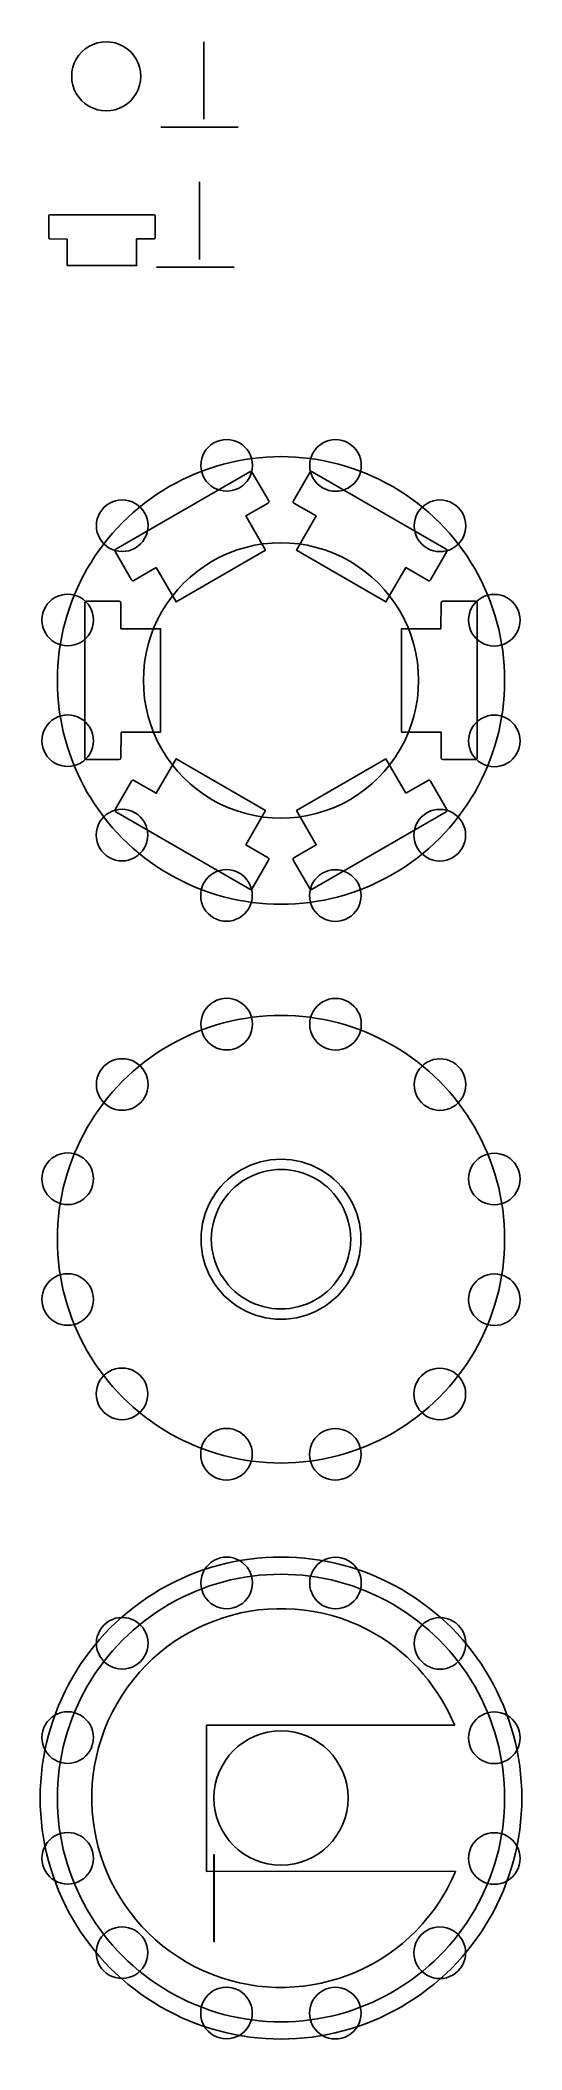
# Model space of a CAD drawing. Extents: x 11 to 39, y 171 to 288.
import ezdxf

# ---------------------------------------------------------------- set-up
doc = ezdxf.new("R2010")
doc.units = 0
doc.layers.add('detection', color=7, linetype='CONTINUOUS')

msp = doc.modelspace()

# ---------------------------------------------------------------- linework, layer by layer
at = {"layer": 'detection', "color": 7}
for points in [[(20.466661, 287.493413), (20.466661, 282.993413)], [(17.966662, 282.533333), (22.466662, 282.533333)], [(20.216662, 279.358329), (20.216662, 274.858329)], [(17.716663, 274.398249), (22.216663, 274.398249)]]:
    msp.add_lwpolyline(points, dxfattribs=at)
at = {"layer": 'detection', "color": 3}
for points in [[(16.795416, 285.491683)], [(29.597306, 217.938434)], [(30.448179, 195.004306)], [(38.947305, 185.479176)]]:
    msp.add_lwpolyline(points, close=True, dxfattribs=at)
at = {"layer": 'detection', "color": 4}
for points in [[(11.448631, 276.110009), (11.44863, 277.386109)], [(11.51579, 277.453309), (17.560457, 277.453309)], [(17.627617, 277.386109), (17.627617, 276.110009)], [(12.522821, 276.040809), (11.515791, 276.042809)], [(17.560457, 276.042809), (16.552852, 276.042499), (16.552596, 274.496509), (12.522817, 274.496509), (12.522821, 276.040809)], [(15.34958, 258.022677), (23.143809, 262.522677)], [(23.280412, 262.486077), (24.230412, 260.840628)], [(25.665282, 260.840001), (26.615281, 262.485449)], [(26.751882, 262.522049), (34.546109, 258.022049)], [(24.193812, 260.704026), (22.8948, 259.953506), (24.045388, 257.959865), (18.849235, 254.959866), (17.699234, 256.951727)], [(26.999233, 259.951717), (25.701882, 260.703401)], [(33.496107, 256.203399), (32.196632, 256.953116), (31.045383, 254.959857), (25.849231, 257.959858), (26.999233, 259.951717)], [(16.26298, 256.240628), (15.31298, 257.886074)], [(17.699234, 256.951727), (16.399582, 256.204028)], [(34.582709, 257.885448), (33.632709, 256.239999)], [(13.545003, 245.898315), (13.545004, 254.898315)], [(13.645004, 254.998315), (15.545004, 254.998315)], [(15.645013, 254.898315), (15.645477, 253.398078), (17.947314, 253.397696), (17.947313, 247.397696), (15.647301, 247.397697)], [(34.247301, 253.397677), (34.249601, 254.897057)], [(34.349601, 254.997057), (36.249601, 254.997057)], [(36.349601, 254.897057), (36.349601, 245.897058)], [(34.249601, 245.897058), (34.249137, 247.397296), (31.947301, 247.397677), (31.947301, 253.397677), (34.247301, 253.397677)], [(15.647301, 247.397697), (15.645001, 245.898316)], [(15.545001, 245.798316), (13.645003, 245.798315)], [(16.398498, 244.591984), (17.697972, 243.842268), (18.849222, 245.835526), (24.045373, 242.835527), (22.895369, 240.843657)], [(25.700646, 240.091617), (26.999654, 240.842137), (25.849068, 242.835777), (31.045217, 245.835784), (32.195369, 243.843641)], [(36.249601, 245.797058), (34.349601, 245.797058)], [(15.311889, 242.909927), (16.261889, 244.555374)], [(32.195369, 243.843641), (33.494873, 244.591604)], [(33.631464, 244.555004), (34.581469, 242.909547)], [(23.142725, 238.273327), (15.348499, 242.773327)], [(34.544869, 242.772957), (26.750643, 238.272957)], [(22.895369, 240.843657), (24.192721, 240.091967)], [(24.229321, 239.955377), (23.279325, 238.309927)], [(26.614037, 238.309557), (25.664036, 239.955007)]]:
    msp.add_lwpolyline(points, dxfattribs=at)
at = {"layer": 'detection', "color": 1}
for points in [[(21.039449, 264.19182)], [(28.866203, 264.185422)], [(14.966224, 260.685442)], [(34.939428, 260.679044)], [(11.047306, 253.910433)], [(38.847304, 253.897677)], [(32.947296, 250.397677)], [(37.947296, 250.397677)], [(11.047306, 246.897677)], [(38.847304, 246.884921)], [(14.955167, 240.116307)], [(34.928393, 240.109925)], [(21.028392, 236.609929)], [(28.855168, 236.603547)], [(21.039446, 231.732566)], [(28.86622, 231.726187)], [(14.966222, 228.226188)], [(34.939445, 228.219809)], [(11.04731, 221.45119)], [(38.8473, 221.438434)], [(28.997306, 217.938434)], [(37.947306, 217.938434)], [(11.04731, 214.438434)], [(38.8473, 214.425678)], [(14.95517, 207.657066)], [(34.928405, 207.650678)], [(21.028395, 204.150688)], [(28.85518, 204.1443)], [(21.039524, 199.27335)], [(28.86635, 199.266973)], [(14.9663, 195.766972)], [(34.939575, 195.760595)], [(11.047364, 188.991932)], [(38.847316, 188.979176)], [(28.847305, 185.479176)], [(37.947305, 185.479176)], [(11.047364, 181.979176)], [(38.847316, 181.96642)], [(14.955278, 175.197715)], [(34.928584, 175.191347)], [(21.028502, 171.691337)], [(28.855359, 171.684969)]]:
    msp.add_lwpolyline(points, close=True, dxfattribs=at)
at = {"layer": 'detection', "color": 3}
for points in [[(35.043206, 189.707846), (20.61092, 189.704176)], [(20.61092, 189.704176), (20.61092, 181.219196), (35.093436, 181.226196)]]:
    msp.add_lwpolyline(points, dxfattribs=at)
at = {"layer": 'detection', "color": 7}
msp.add_lwpolyline([(21.047028, 179.658202)], close=True, dxfattribs=at)
at = {"layer": 'detection', "color": 3}
for points in [[(12.779554, 285.491683), (12.779554, 286.209048), (13.162263, 286.87192), (13.78352, 287.230603)], [(13.78352, 287.230603), (14.404776, 287.589285), (15.170194, 287.589285), (15.791451, 287.230603)], [(15.791451, 287.230603), (16.412707, 286.87192), (16.795416, 286.209048), (16.795416, 285.491683)], [(13.78352, 283.752764), (13.162263, 284.111446), (12.779554, 284.774319), (12.779554, 285.491683)], [(16.795416, 285.491683), (16.795416, 284.774319), (16.412707, 284.111446), (15.791451, 283.752764)], [(15.791451, 283.752764), (15.170194, 283.394082), (14.404776, 283.394082), (13.78352, 283.752764)], [(20.297306, 217.938434), (20.297306, 219.599719), (21.183591, 221.13481), (22.622306, 221.965453)], [(22.622306, 221.965453), (24.061021, 222.796095), (25.833591, 222.796095), (27.272306, 221.965453)], [(27.272306, 221.965453), (28.711021, 221.13481), (29.597306, 219.599719), (29.597306, 217.938434)], [(22.622306, 213.911416), (21.183591, 214.742059), (20.297306, 216.277149), (20.297306, 217.938434)], [(29.597306, 217.938434), (29.597306, 216.277149), (28.711021, 214.742059), (27.272306, 213.911416)], [(27.272306, 213.911416), (25.833591, 213.080774), (24.061021, 213.080774), (22.622306, 213.911416)], [(17.947305, 197.603532), (22.27892, 200.104391), (27.61569, 200.104391), (31.947305, 197.603532)], [(10.947305, 185.479176), (10.947305, 190.480895), (13.61569, 195.102673), (17.947305, 197.603532)], [(15.421901, 190.978026), (18.459468, 196.239246), (25.186961, 198.041866), (30.448179, 195.004306)], [(31.947305, 197.603532), (36.27892, 195.102673), (38.947305, 190.480895), (38.947305, 185.479176)], [(30.448188, 195.004296), (32.583826, 193.771286), (34.149596, 191.815256), (35.043206, 189.707846)], [(19.448181, 175.951746), (14.186962, 178.989316), (12.384335, 185.716806), (15.421901, 190.978026)], [(17.947305, 173.354821), (13.61569, 175.85568), (10.947305, 180.477458), (10.947305, 185.479176)], [(38.947305, 185.479176), (38.947305, 180.477458), (36.27892, 175.85568), (31.947305, 173.354821)], [(35.093436, 181.226196), (34.918676, 180.807236), (34.711266, 180.388186), (34.474456, 179.978026)], [(34.474456, 179.978026), (31.436894, 174.716806), (24.709399, 172.914186), (19.448181, 175.951746)], [(31.947305, 173.354821), (27.61569, 170.853962), (22.27892, 170.853962), (17.947305, 173.354821)]]:
    msp.add_open_spline(points, degree=3, dxfattribs=at)
at = {"layer": 'detection', "color": 4}
for points in [[(11.44863, 277.386109), (11.448632, 277.423409), (11.47859, 277.453309), (11.51579, 277.453309)], [(17.560457, 277.453309), (17.597657, 277.453309), (17.627617, 277.423209), (17.627617, 277.386109)], [(11.515791, 276.042809), (11.478591, 276.042869), (11.448631, 276.072909), (11.448631, 276.110009)], [(17.627617, 276.110009), (17.627616, 276.072709), (17.597657, 276.042809), (17.560457, 276.042809)], [(23.143809, 262.522677), (23.191789, 262.550377), (23.252719, 262.534037), (23.280412, 262.486077)], [(26.615281, 262.485449), (26.642981, 262.533419), (26.703911, 262.549749), (26.751882, 262.522049)], [(24.230412, 260.840628), (24.258112, 260.792658), (24.241782, 260.731718), (24.193812, 260.704026)], [(25.701882, 260.703401), (25.653952, 260.731181), (25.637582, 260.792031), (25.665282, 260.840001)], [(15.31298, 257.886074), (15.28528, 257.934044), (15.30161, 257.994984), (15.34958, 258.022677)], [(34.546109, 258.022049), (34.594079, 257.994349), (34.610409, 257.933419), (34.582709, 257.885448)], [(16.399582, 256.204028), (16.351552, 256.176408), (16.290671, 256.192658), (16.26298, 256.240628)], [(33.632709, 256.239999), (33.605009, 256.192029), (33.544079, 256.175699), (33.496107, 256.203399)], [(13.545004, 254.898315), (13.545013, 254.953725), (13.589624, 254.998315), (13.645004, 254.998315)], [(15.545004, 254.998315), (15.600404, 254.998313), (15.645007, 254.953705), (15.645013, 254.898315)], [(34.249601, 254.897057), (34.249687, 254.952457), (34.294201, 254.997057), (34.349601, 254.997057)], [(36.249601, 254.997057), (36.305001, 254.997057), (36.349601, 254.952457), (36.349601, 254.897057)], [(13.645003, 245.798315), (13.589603, 245.798317), (13.545, 245.842925), (13.545003, 245.898315)], [(15.645001, 245.898316), (15.644909, 245.842906), (15.600381, 245.79831), (15.545001, 245.798316)], [(34.349601, 245.797058), (34.294201, 245.797058), (34.249601, 245.841658), (34.249601, 245.897058)], [(36.349601, 245.897058), (36.349601, 245.841658), (36.305001, 245.797058), (36.249601, 245.797058)], [(16.261889, 244.555374), (16.289599, 244.603364), (16.350529, 244.619664), (16.398498, 244.591984)], [(33.494873, 244.591604), (33.542843, 244.619264), (33.603739, 244.602964), (33.631464, 244.555004)], [(15.348499, 242.773327), (15.300519, 242.801027), (15.284209, 242.861927), (15.311889, 242.909927)], [(34.581469, 242.909547), (34.609159, 242.861547), (34.592879, 242.800617), (34.544869, 242.772957)], [(24.192721, 240.091967), (24.240631, 240.064267), (24.257011, 240.003367), (24.229321, 239.955377)], [(25.664036, 239.955007), (25.636346, 240.003007), (25.652686, 240.063927), (25.700646, 240.091617)], [(23.279325, 238.309927), (23.251615, 238.261927), (23.190705, 238.245627), (23.142725, 238.273327)], [(26.750643, 238.272957), (26.702683, 238.245157), (26.641821, 238.261457), (26.614037, 238.309557)]]:
    msp.add_open_spline(points, degree=3, dxfattribs=at)
at = {"layer": 'detection', "color": 1}
for points in [[(18.447296, 261.656008), (22.46951, 263.978234), (27.425082, 263.978234), (31.447296, 261.656008)], [(20.289449, 262.892782), (20.289449, 263.428681), (20.575347, 263.923871), (21.039449, 264.19182)], [(21.039449, 264.19182), (21.50355, 264.45977), (22.075347, 264.45977), (22.539449, 264.19182)], [(22.539449, 264.19182), (23.00355, 263.923871), (23.289449, 263.428681), (23.289449, 262.892782)], [(26.616203, 262.886384), (26.616203, 263.422283), (26.902101, 263.917473), (27.366203, 264.185422)], [(27.366203, 264.185422), (27.830305, 264.453372), (28.402101, 264.453372), (28.866203, 264.185422)], [(28.866203, 264.185422), (29.330305, 263.917473), (29.616203, 263.422283), (29.616203, 262.886384)], [(21.039449, 261.593744), (20.575347, 261.861693), (20.289449, 262.356884), (20.289449, 262.892782)], [(23.289449, 262.892782), (23.289449, 262.356884), (23.00355, 261.861693), (22.539449, 261.593744)], [(27.366203, 261.587346), (26.902101, 261.855295), (26.616203, 262.350486), (26.616203, 262.886384)], [(29.616203, 262.886384), (29.616203, 262.350486), (29.330305, 261.855295), (28.866203, 261.587346)], [(11.947296, 250.397677), (11.947296, 255.04213), (14.425082, 259.333781), (18.447296, 261.656008)], [(22.539449, 261.593744), (22.075347, 261.325795), (21.50355, 261.325795), (21.039449, 261.593744)], [(28.866203, 261.587346), (28.402101, 261.319397), (27.830305, 261.319397), (27.366203, 261.587346)], [(31.447296, 261.656008), (35.46951, 259.333781), (37.947296, 255.04213), (37.947296, 250.397677)], [(14.216224, 259.386404), (14.216224, 259.922303), (14.502122, 260.417493), (14.966224, 260.685442)], [(14.966224, 260.685442), (15.430326, 260.953392), (16.002122, 260.953392), (16.466224, 260.685442)], [(16.466224, 260.685442), (16.930326, 260.417493), (17.216224, 259.922303), (17.216224, 259.386404)], [(32.689428, 259.380006), (32.689428, 259.915905), (32.975326, 260.411095), (33.439428, 260.679044)], [(33.439428, 260.679044), (33.903529, 260.946994), (34.475326, 260.946994), (34.939428, 260.679044)], [(34.939428, 260.679044), (35.403529, 260.411095), (35.689428, 259.915905), (35.689428, 259.380006)], [(14.966224, 258.087366), (14.502122, 258.355315), (14.216224, 258.850506), (14.216224, 259.386404)], [(17.216224, 259.386404), (17.216224, 258.850506), (16.930326, 258.355315), (16.466224, 258.087366)], [(33.439428, 258.080968), (32.975326, 258.348917), (32.689428, 258.844108), (32.689428, 259.380006)], [(35.689428, 259.380006), (35.689428, 258.844108), (35.403529, 258.348917), (34.939428, 258.080968)], [(16.466224, 258.087366), (16.002122, 257.819417), (15.430326, 257.819417), (14.966224, 258.087366)], [(20.947296, 257.325881), (23.422505, 258.754943), (26.472087, 258.754943), (28.947296, 257.325881)], [(34.939428, 258.080968), (34.475326, 257.813019), (33.903529, 257.813019), (33.439428, 258.080968)], [(16.947296, 250.397677), (16.947296, 253.255802), (18.472087, 255.896818), (20.947296, 257.325881)], [(28.947296, 257.325881), (31.422505, 255.896818), (32.947296, 253.255802), (32.947296, 250.397677)], [(11.047306, 253.910433), (11.047306, 254.446332), (11.333204, 254.941522), (11.797306, 255.209471)], [(11.797306, 255.209471), (12.261408, 255.477421), (12.833204, 255.477421), (13.297306, 255.209471)], [(13.297306, 255.209471), (13.761408, 254.941522), (14.047306, 254.446332), (14.047306, 253.910433)], [(35.847304, 253.897677), (35.847304, 254.433576), (36.133202, 254.928766), (36.597304, 255.196715)], [(36.597304, 255.196715), (37.061406, 255.464665), (37.633202, 255.464665), (38.097304, 255.196715)], [(38.097304, 255.196715), (38.561406, 254.928766), (38.847304, 254.433576), (38.847304, 253.897677)], [(11.797306, 252.611395), (11.333204, 252.879344), (11.047306, 253.374535), (11.047306, 253.910433)], [(14.047306, 253.910433), (14.047306, 253.374535), (13.761408, 252.879344), (13.297306, 252.611395)], [(36.597304, 252.598639), (36.133202, 252.866588), (35.847304, 253.361779), (35.847304, 253.897677)], [(38.847304, 253.897677), (38.847304, 253.361779), (38.561406, 252.866588), (38.097304, 252.598639)], [(13.297306, 252.611395), (12.833204, 252.343446), (12.261408, 252.343446), (11.797306, 252.611395)], [(38.097304, 252.598639), (37.633202, 252.33069), (37.061406, 252.33069), (36.597304, 252.598639)], [(18.447296, 239.139347), (14.425082, 241.461573), (11.947296, 245.753225), (11.947296, 250.397677)], [(20.947296, 243.469474), (18.472087, 244.898536), (16.947296, 247.539553), (16.947296, 250.397677)], [(32.947296, 250.397677), (32.947296, 247.539553), (31.422505, 244.898536), (28.947296, 243.469474)], [(37.947296, 250.397677), (37.947296, 245.753225), (35.46951, 241.461573), (31.447296, 239.139347)], [(11.047306, 246.897677), (11.047306, 247.433576), (11.333204, 247.928766), (11.797306, 248.196715)], [(11.797306, 248.196715), (12.261408, 248.464665), (12.833204, 248.464665), (13.297306, 248.196715)], [(13.297306, 248.196715), (13.761408, 247.928766), (14.047306, 247.433576), (14.047306, 246.897677)], [(35.847304, 246.884921), (35.847304, 247.42082), (36.133202, 247.91601), (36.597304, 248.183959)], [(36.597304, 248.183959), (37.061406, 248.451909), (37.633202, 248.451909), (38.097304, 248.183959)], [(38.097304, 248.183959), (38.561406, 247.91601), (38.847304, 247.42082), (38.847304, 246.884921)], [(11.797306, 245.598639), (11.333204, 245.866588), (11.047306, 246.361779), (11.047306, 246.897677)], [(14.047306, 246.897677), (14.047306, 246.361779), (13.761408, 245.866588), (13.297306, 245.598639)], [(36.597304, 245.585883), (36.133202, 245.853832), (35.847304, 246.349023), (35.847304, 246.884921)], [(38.847304, 246.884921), (38.847304, 246.349023), (38.561406, 245.853832), (38.097304, 245.585883)], [(13.297306, 245.598639), (12.833204, 245.33069), (12.261408, 245.33069), (11.797306, 245.598639)], [(38.097304, 245.585883), (37.633202, 245.317934), (37.061406, 245.317934), (36.597304, 245.585883)], [(14.955167, 242.714383), (15.419269, 242.982332), (15.991066, 242.982332), (16.455167, 242.714383)], [(28.947296, 243.469474), (26.472087, 242.040412), (23.422505, 242.040412), (20.947296, 243.469474)], [(33.428393, 242.708002), (33.892495, 242.975951), (34.464291, 242.975951), (34.928393, 242.708002)], [(14.205167, 241.415345), (14.205167, 241.951243), (14.491066, 242.446434), (14.955167, 242.714383)], [(16.455167, 242.714383), (16.919269, 242.446434), (17.205167, 241.951243), (17.205167, 241.415345)], [(32.678393, 241.408963), (32.678393, 241.944862), (32.964291, 242.440052), (33.428393, 242.708002)], [(34.928393, 242.708002), (35.392495, 242.440052), (35.678393, 241.944862), (35.678393, 241.408963)], [(14.955167, 240.116307), (14.491066, 240.384256), (14.205167, 240.879447), (14.205167, 241.415345)], [(17.205167, 241.415345), (17.205167, 240.879447), (16.919269, 240.384256), (16.455167, 240.116307)], [(33.428393, 240.109925), (32.964291, 240.377875), (32.678393, 240.873065), (32.678393, 241.408963)], [(35.678393, 241.408963), (35.678393, 240.873065), (35.392495, 240.377875), (34.928393, 240.109925)], [(16.455167, 240.116307), (15.991066, 239.848358), (15.419269, 239.848358), (14.955167, 240.116307)], [(21.028392, 239.208005), (21.492494, 239.475954), (22.064291, 239.475954), (22.528392, 239.208005)], [(27.355168, 239.201624), (27.81927, 239.469573), (28.391067, 239.469573), (28.855168, 239.201624)], [(34.928393, 240.109925), (34.464291, 239.841976), (33.892495, 239.841976), (33.428393, 240.109925)], [(31.447296, 239.139347), (27.425082, 236.817121), (22.46951, 236.817121), (18.447296, 239.139347)], [(20.278392, 237.908967), (20.278392, 238.444865), (20.564291, 238.940056), (21.028392, 239.208005)], [(22.528392, 239.208005), (22.992494, 238.940056), (23.278392, 238.444865), (23.278392, 237.908967)], [(26.605168, 237.902585), (26.605168, 238.438484), (26.891067, 238.933674), (27.355168, 239.201624)], [(28.855168, 239.201624), (29.31927, 238.933674), (29.605168, 238.438484), (29.605168, 237.902585)], [(21.028392, 236.609929), (20.564291, 236.877878), (20.278392, 237.373069), (20.278392, 237.908967)], [(23.278392, 237.908967), (23.278392, 237.373069), (22.992494, 236.877878), (22.528392, 236.609929)], [(27.355168, 236.603547), (26.891067, 236.871497), (26.605168, 237.366687), (26.605168, 237.902585)], [(29.605168, 237.902585), (29.605168, 237.366687), (29.31927, 236.871497), (28.855168, 236.603547)], [(22.528392, 236.609929), (22.064291, 236.34198), (21.492494, 236.34198), (21.028392, 236.609929)], [(28.855168, 236.603547), (28.391067, 236.335598), (27.81927, 236.335598), (27.355168, 236.603547)], [(18.447306, 229.196765), (22.46952, 231.518991), (27.425092, 231.518991), (31.447306, 229.196765)], [(20.289446, 230.433528), (20.289446, 230.969427), (20.575345, 231.464617), (21.039446, 231.732566)], [(21.039446, 231.732566), (21.503548, 232.000515), (22.075345, 232.000515), (22.539446, 231.732566)], [(22.539446, 231.732566), (23.003548, 231.464617), (23.289446, 230.969427), (23.289446, 230.433528)], [(26.61622, 230.427149), (26.61622, 230.963047), (26.902118, 231.458238), (27.36622, 231.726187)], [(27.36622, 231.726187), (27.830322, 231.994136), (28.402118, 231.994136), (28.86622, 231.726187)], [(28.86622, 231.726187), (29.330322, 231.458238), (29.61622, 230.963047), (29.61622, 230.427149)], [(21.039446, 229.13449), (20.575345, 229.402439), (20.289446, 229.89763), (20.289446, 230.433528)], [(23.289446, 230.433528), (23.289446, 229.89763), (23.003548, 229.402439), (22.539446, 229.13449)], [(27.36622, 229.128111), (26.902118, 229.39606), (26.61622, 229.89125), (26.61622, 230.427149)], [(29.61622, 230.427149), (29.61622, 229.89125), (29.330322, 229.39606), (28.86622, 229.128111)], [(11.947306, 217.938434), (11.947306, 222.582887), (14.425092, 226.874538), (18.447306, 229.196765)], [(22.539446, 229.13449), (22.075345, 228.866541), (21.503548, 228.866541), (21.039446, 229.13449)], [(28.86622, 229.128111), (28.402118, 228.860161), (27.830322, 228.860161), (27.36622, 229.128111)], [(31.447306, 229.196765), (35.46952, 226.874538), (37.947306, 222.582887), (37.947306, 217.938434)], [(14.216222, 226.92715), (14.216222, 227.463049), (14.50212, 227.958239), (14.966222, 228.226188)], [(14.966222, 228.226188), (15.430323, 228.494137), (16.00212, 228.494137), (16.466222, 228.226188)], [(16.466222, 228.226188), (16.930323, 227.958239), (17.216222, 227.463049), (17.216222, 226.92715)], [(32.689445, 226.920771), (32.689445, 227.456669), (32.975343, 227.95186), (33.439445, 228.219809)], [(33.439445, 228.219809), (33.903546, 228.487758), (34.475343, 228.487758), (34.939445, 228.219809)], [(34.939445, 228.219809), (35.403546, 227.95186), (35.689445, 227.456669), (35.689445, 226.920771)], [(14.966222, 225.628112), (14.50212, 225.896061), (14.216222, 226.391252), (14.216222, 226.92715)], [(17.216222, 226.92715), (17.216222, 226.391252), (16.930323, 225.896061), (16.466222, 225.628112)], [(33.439445, 225.621733), (32.975343, 225.889682), (32.689445, 226.384872), (32.689445, 226.920771)], [(35.689445, 226.920771), (35.689445, 226.384872), (35.403546, 225.889682), (34.939445, 225.621733)], [(16.466222, 225.628112), (16.00212, 225.360163), (15.430323, 225.360163), (14.966222, 225.628112)], [(34.939445, 225.621733), (34.475343, 225.353783), (33.903546, 225.353783), (33.439445, 225.621733)], [(11.79731, 222.750228), (12.261412, 223.018178), (12.833208, 223.018178), (13.29731, 222.750228)], [(36.5973, 222.737472), (37.061402, 223.005422), (37.633198, 223.005422), (38.0973, 222.737472)], [(11.04731, 221.45119), (11.04731, 221.987089), (11.333208, 222.482279), (11.79731, 222.750228)], [(13.29731, 222.750228), (13.761412, 222.482279), (14.04731, 221.987089), (14.04731, 221.45119)], [(22.922306, 221.445837), (24.17538, 222.1693), (25.719232, 222.1693), (26.972306, 221.445837)], [(35.8473, 221.438434), (35.8473, 221.974333), (36.133198, 222.469523), (36.5973, 222.737472)], [(38.0973, 222.737472), (38.561402, 222.469523), (38.8473, 221.974333), (38.8473, 221.438434)], [(11.79731, 220.152152), (11.333208, 220.420101), (11.04731, 220.915292), (11.04731, 221.45119)], [(14.04731, 221.45119), (14.04731, 220.915292), (13.761412, 220.420101), (13.29731, 220.152152)], [(20.897306, 217.938434), (20.897306, 219.38536), (21.669231, 220.722375), (22.922306, 221.445837)], [(26.972306, 221.445837), (28.225381, 220.722375), (28.997306, 219.38536), (28.997306, 217.938434)], [(36.5973, 220.139396), (36.133198, 220.407345), (35.8473, 220.902536), (35.8473, 221.438434)], [(38.8473, 221.438434), (38.8473, 220.902536), (38.561402, 220.407345), (38.0973, 220.139396)], [(13.29731, 220.152152), (12.833208, 219.884203), (12.261412, 219.884203), (11.79731, 220.152152)], [(38.0973, 220.139396), (37.633198, 219.871447), (37.061402, 219.871447), (36.5973, 220.139396)], [(18.447306, 206.680104), (14.425092, 209.00233), (11.947306, 213.293982), (11.947306, 217.938434)], [(22.922306, 214.431031), (21.669231, 215.154494), (20.897306, 216.491509), (20.897306, 217.938434)], [(28.997306, 217.938434), (28.997306, 216.491509), (28.225381, 215.154494), (26.972306, 214.431031)], [(37.947306, 217.938434), (37.947306, 213.293982), (35.46952, 209.00233), (31.447306, 206.680104)], [(11.79731, 215.737472), (12.261412, 216.005422), (12.833208, 216.005422), (13.29731, 215.737472)], [(36.5973, 215.724716), (37.061402, 215.992666), (37.633198, 215.992666), (38.0973, 215.724716)], [(11.04731, 214.438434), (11.04731, 214.974333), (11.333208, 215.469523), (11.79731, 215.737472)], [(13.29731, 215.737472), (13.761412, 215.469523), (14.04731, 214.974333), (14.04731, 214.438434)], [(35.8473, 214.425678), (35.8473, 214.961577), (36.133198, 215.456767), (36.5973, 215.724716)], [(38.0973, 215.724716), (38.561402, 215.456767), (38.8473, 214.961577), (38.8473, 214.425678)], [(11.79731, 213.139396), (11.333208, 213.407345), (11.04731, 213.902536), (11.04731, 214.438434)], [(14.04731, 214.438434), (14.04731, 213.902536), (13.761412, 213.407345), (13.29731, 213.139396)], [(26.972306, 214.431031), (25.719232, 213.707568), (24.17538, 213.707568), (22.922306, 214.431031)], [(36.5973, 213.12664), (36.133198, 213.394589), (35.8473, 213.88978), (35.8473, 214.425678)], [(38.8473, 214.425678), (38.8473, 213.88978), (38.561402, 213.394589), (38.0973, 213.12664)], [(13.29731, 213.139396), (12.833208, 212.871447), (12.261412, 212.871447), (11.79731, 213.139396)], [(38.0973, 213.12664), (37.633198, 212.858691), (37.061402, 212.858691), (36.5973, 213.12664)], [(14.20517, 208.956104), (14.20517, 209.492002), (14.491069, 209.987193), (14.95517, 210.255142)], [(14.95517, 210.255142), (15.419272, 210.523091), (15.991069, 210.523091), (16.45517, 210.255142)], [(16.45517, 210.255142), (16.919272, 209.987193), (17.20517, 209.492002), (17.20517, 208.956104)], [(32.678405, 208.949716), (32.678405, 209.485614), (32.964303, 209.980805), (33.428405, 210.248754)], [(33.428405, 210.248754), (33.892506, 210.516703), (34.464303, 210.516703), (34.928405, 210.248754)], [(34.928405, 210.248754), (35.392506, 209.980805), (35.678405, 209.485614), (35.678405, 208.949716)], [(14.95517, 207.657066), (14.491069, 207.925015), (14.20517, 208.420206), (14.20517, 208.956104)], [(17.20517, 208.956104), (17.20517, 208.420206), (16.919272, 207.925015), (16.45517, 207.657066)], [(33.428405, 207.650678), (32.964303, 207.918627), (32.678405, 208.413818), (32.678405, 208.949716)], [(35.678405, 208.949716), (35.678405, 208.413818), (35.392506, 207.918627), (34.928405, 207.650678)], [(16.45517, 207.657066), (15.991069, 207.389117), (15.419272, 207.389117), (14.95517, 207.657066)], [(31.447306, 206.680104), (27.425092, 204.357878), (22.46952, 204.357878), (18.447306, 206.680104)], [(20.278395, 205.449726), (20.278395, 205.985624), (20.564293, 206.480815), (21.028395, 206.748764)], [(21.028395, 206.748764), (21.492497, 207.016713), (22.064293, 207.016713), (22.528395, 206.748764)], [(22.528395, 206.748764), (22.992497, 206.480815), (23.278395, 205.985624), (23.278395, 205.449726)], [(26.60518, 205.443338), (26.60518, 205.979236), (26.891078, 206.474427), (27.35518, 206.742376)], [(27.35518, 206.742376), (27.819281, 207.010325), (28.391078, 207.010325), (28.85518, 206.742376)], [(28.85518, 206.742376), (29.319281, 206.474427), (29.60518, 205.979236), (29.60518, 205.443338)], [(34.928405, 207.650678), (34.464303, 207.382729), (33.892506, 207.382729), (33.428405, 207.650678)], [(21.028395, 204.150688), (20.564293, 204.418637), (20.278395, 204.913828), (20.278395, 205.449726)], [(23.278395, 205.449726), (23.278395, 204.913828), (22.992497, 204.418637), (22.528395, 204.150688)], [(27.35518, 204.1443), (26.891078, 204.412249), (26.60518, 204.90744), (26.60518, 205.443338)], [(29.60518, 205.443338), (29.60518, 204.90744), (29.319281, 204.412249), (28.85518, 204.1443)], [(22.528395, 204.150688), (22.064293, 203.882739), (21.492497, 203.882739), (21.028395, 204.150688)], [(28.85518, 204.1443), (28.391078, 203.876351), (27.819281, 203.876351), (27.35518, 204.1443)], [(18.447305, 196.737507), (22.469519, 199.059733), (27.425091, 199.059733), (31.447305, 196.737507)], [(20.289524, 197.974312), (20.289524, 198.51021), (20.575423, 199.005401), (21.039524, 199.27335)], [(21.039524, 199.27335), (21.503626, 199.541299), (22.075423, 199.541299), (22.539524, 199.27335)], [(22.539524, 199.27335), (23.003626, 199.005401), (23.289524, 198.51021), (23.289524, 197.974312)], [(26.61635, 197.967935), (26.61635, 198.503833), (26.902249, 198.999024), (27.36635, 199.266973)], [(27.36635, 199.266973), (27.830452, 199.534922), (28.402249, 199.534922), (28.86635, 199.266973)], [(28.86635, 199.266973), (29.330452, 198.999024), (29.61635, 198.503833), (29.61635, 197.967935)], [(21.039524, 196.675274), (20.575423, 196.943223), (20.289524, 197.438413), (20.289524, 197.974312)], [(23.289524, 197.974312), (23.289524, 197.438413), (23.003626, 196.943223), (22.539524, 196.675274)], [(27.36635, 196.668897), (26.902249, 196.936846), (26.61635, 197.432036), (26.61635, 197.967935)], [(29.61635, 197.967935), (29.61635, 197.432036), (29.330452, 196.936846), (28.86635, 196.668897)], [(11.947305, 185.479176), (11.947305, 190.123629), (14.425091, 194.41528), (18.447305, 196.737507)], [(22.539524, 196.675274), (22.075423, 196.407324), (21.503626, 196.407324), (21.039524, 196.675274)], [(28.86635, 196.668897), (28.402249, 196.400947), (27.830452, 196.400947), (27.36635, 196.668897)], [(31.447305, 196.737507), (35.469519, 194.41528), (37.947305, 190.123629), (37.947305, 185.479176)], [(14.2163, 194.467934), (14.2163, 195.003832), (14.502198, 195.499023), (14.9663, 195.766972)], [(14.9663, 195.766972), (15.430401, 196.034921), (16.002198, 196.034921), (16.4663, 195.766972)], [(16.4663, 195.766972), (16.930401, 195.499023), (17.2163, 195.003832), (17.2163, 194.467934)], [(32.689575, 194.461557), (32.689575, 194.997455), (32.975473, 195.492646), (33.439575, 195.760595)], [(33.439575, 195.760595), (33.903677, 196.028544), (34.475473, 196.028544), (34.939575, 195.760595)], [(34.939575, 195.760595), (35.403677, 195.492646), (35.689575, 194.997455), (35.689575, 194.461557)], [(14.9663, 193.168896), (14.502198, 193.436845), (14.2163, 193.932035), (14.2163, 194.467934)], [(17.2163, 194.467934), (17.2163, 193.932035), (16.930401, 193.436845), (16.4663, 193.168896)], [(33.439575, 193.162519), (32.975473, 193.430468), (32.689575, 193.925658), (32.689575, 194.461557)], [(35.689575, 194.461557), (35.689575, 193.925658), (35.403677, 193.430468), (34.939575, 193.162519)], [(16.4663, 193.168896), (16.002198, 192.900946), (15.430401, 192.900946), (14.9663, 193.168896)], [(34.939575, 193.162519), (34.475473, 192.894569), (33.903677, 192.894569), (33.439575, 193.162519)], [(11.047364, 188.991932), (11.047364, 189.527831), (11.333262, 190.023021), (11.797364, 190.29097)], [(11.797364, 190.29097), (12.261466, 190.55892), (12.833262, 190.55892), (13.297364, 190.29097)], [(13.297364, 190.29097), (13.761466, 190.023021), (14.047364, 189.527831), (14.047364, 188.991932)], [(36.597316, 190.278214), (37.061418, 190.546164), (37.633214, 190.546164), (38.097316, 190.278214)], [(21.047305, 185.479176), (21.047305, 187.633087), (22.793395, 189.379176), (24.947305, 189.379176)], [(24.947305, 189.379176), (27.101215, 189.379176), (28.847305, 187.633087), (28.847305, 185.479176)], [(35.847316, 188.979176), (35.847316, 189.515075), (36.133214, 190.010265), (36.597316, 190.278214)], [(38.097316, 190.278214), (38.561418, 190.010265), (38.847316, 189.515075), (38.847316, 188.979176)], [(11.797364, 187.692894), (11.333262, 187.960843), (11.047364, 188.456034), (11.047364, 188.991932)], [(14.047364, 188.991932), (14.047364, 188.456034), (13.761466, 187.960843), (13.297364, 187.692894)], [(36.597316, 187.680138), (36.133214, 187.948087), (35.847316, 188.443278), (35.847316, 188.979176)], [(38.847316, 188.979176), (38.847316, 188.443278), (38.561418, 187.948087), (38.097316, 187.680138)], [(13.297364, 187.692894), (12.833262, 187.424945), (12.261466, 187.424945), (11.797364, 187.692894)], [(38.097316, 187.680138), (37.633214, 187.412189), (37.061418, 187.412189), (36.597316, 187.680138)], [(18.447305, 174.220846), (14.425091, 176.543072), (11.947305, 180.834724), (11.947305, 185.479176)], [(24.947305, 181.579176), (22.793395, 181.579176), (21.047305, 183.325266), (21.047305, 185.479176)], [(28.847305, 185.479176), (28.847305, 183.325266), (27.101215, 181.579176), (24.947305, 181.579176)], [(37.947305, 185.479176), (37.947305, 180.834724), (35.469519, 176.543072), (31.447305, 174.220846)], [(11.047364, 181.979176), (11.047364, 182.515075), (11.333262, 183.010265), (11.797364, 183.278214)], [(11.797364, 183.278214), (12.261466, 183.546164), (12.833262, 183.546164), (13.297364, 183.278214)], [(13.297364, 183.278214), (13.761466, 183.010265), (14.047364, 182.515075), (14.047364, 181.979176)], [(36.597316, 183.265458), (37.061418, 183.533408), (37.633214, 183.533408), (38.097316, 183.265458)], [(35.847316, 181.96642), (35.847316, 182.502319), (36.133214, 182.997509), (36.597316, 183.265458)], [(38.097316, 183.265458), (38.561418, 182.997509), (38.847316, 182.502319), (38.847316, 181.96642)], [(11.797364, 180.680138), (11.333262, 180.948087), (11.047364, 181.443278), (11.047364, 181.979176)], [(14.047364, 181.979176), (14.047364, 181.443278), (13.761466, 180.948087), (13.297364, 180.680138)], [(36.597316, 180.667382), (36.133214, 180.935331), (35.847316, 181.430522), (35.847316, 181.96642)], [(38.847316, 181.96642), (38.847316, 181.430522), (38.561418, 180.935331), (38.097316, 180.667382)], [(13.297364, 180.680138), (12.833262, 180.412189), (12.261466, 180.412189), (11.797364, 180.680138)], [(38.097316, 180.667382), (37.633214, 180.399433), (37.061418, 180.399433), (36.597316, 180.667382)], [(14.205278, 176.496753), (14.205278, 177.032652), (14.491176, 177.527842), (14.955278, 177.795792)], [(14.955278, 177.795792), (15.419379, 178.063741), (15.991176, 178.063741), (16.455278, 177.795792)], [(16.455278, 177.795792), (16.919379, 177.527842), (17.205278, 177.032652), (17.205278, 176.496753)], [(32.678584, 176.490385), (32.678584, 177.026284), (32.964483, 177.521474), (33.428584, 177.789424)], [(33.428584, 177.789424), (33.892686, 178.057373), (34.464483, 178.057373), (34.928584, 177.789424)], [(34.928584, 177.789424), (35.392686, 177.521474), (35.678584, 177.026284), (35.678584, 176.490385)], [(14.955278, 175.197715), (14.491176, 175.465665), (14.205278, 175.960855), (14.205278, 176.496753)], [(17.205278, 176.496753), (17.205278, 175.960855), (16.919379, 175.465665), (16.455278, 175.197715)], [(33.428584, 175.191347), (32.964483, 175.459297), (32.678584, 175.954487), (32.678584, 176.490385)], [(35.678584, 176.490385), (35.678584, 175.954487), (35.392686, 175.459297), (34.928584, 175.191347)], [(16.455278, 175.197715), (15.991176, 174.929766), (15.419379, 174.929766), (14.955278, 175.197715)], [(34.928584, 175.191347), (34.464483, 174.923398), (33.892686, 174.923398), (33.428584, 175.191347)], [(31.447305, 174.220846), (27.425091, 171.89862), (22.469519, 171.89862), (18.447305, 174.220846)], [(20.278502, 172.990375), (20.278502, 173.526274), (20.564401, 174.021464), (21.028502, 174.289414)], [(21.028502, 174.289414), (21.492604, 174.557363), (22.064401, 174.557363), (22.528502, 174.289414)], [(22.528502, 174.289414), (22.992604, 174.021464), (23.278502, 173.526274), (23.278502, 172.990375)], [(26.605359, 172.984007), (26.605359, 173.519906), (26.891258, 174.015096), (27.355359, 174.283046)], [(27.355359, 174.283046), (27.819461, 174.550995), (28.391258, 174.550995), (28.855359, 174.283046)], [(28.855359, 174.283046), (29.319461, 174.015096), (29.605359, 173.519906), (29.605359, 172.984007)], [(21.028502, 171.691337), (20.564401, 171.959287), (20.278502, 172.454477), (20.278502, 172.990375)], [(23.278502, 172.990375), (23.278502, 172.454477), (22.992604, 171.959287), (22.528502, 171.691337)], [(27.355359, 171.684969), (26.891258, 171.952919), (26.605359, 172.448109), (26.605359, 172.984007)], [(29.605359, 172.984007), (29.605359, 172.448109), (29.319461, 171.952919), (28.855359, 171.684969)], [(22.528502, 171.691337), (22.064401, 171.423388), (21.492604, 171.423388), (21.028502, 171.691337)], [(28.855359, 171.684969), (28.391258, 171.41702), (27.819461, 171.41702), (27.355359, 171.684969)]]:
    msp.add_open_spline(points, degree=3, dxfattribs=at)
at = {"layer": 'detection', "color": 7}
for points in [[(21.047028, 179.658202), (21.047028, 181.917206), (21.052028, 182.847315), (21.057928, 181.725111)], [(21.057928, 181.725111), (21.063928, 180.602905), (21.063928, 178.754629), (21.057928, 177.617826)], [(21.057928, 177.617826), (21.051928, 176.481026), (21.047028, 177.399196), (21.047028, 179.658202)]]:
    msp.add_open_spline(points, degree=3, dxfattribs=at)

doc.saveas('drawing.dxf')
